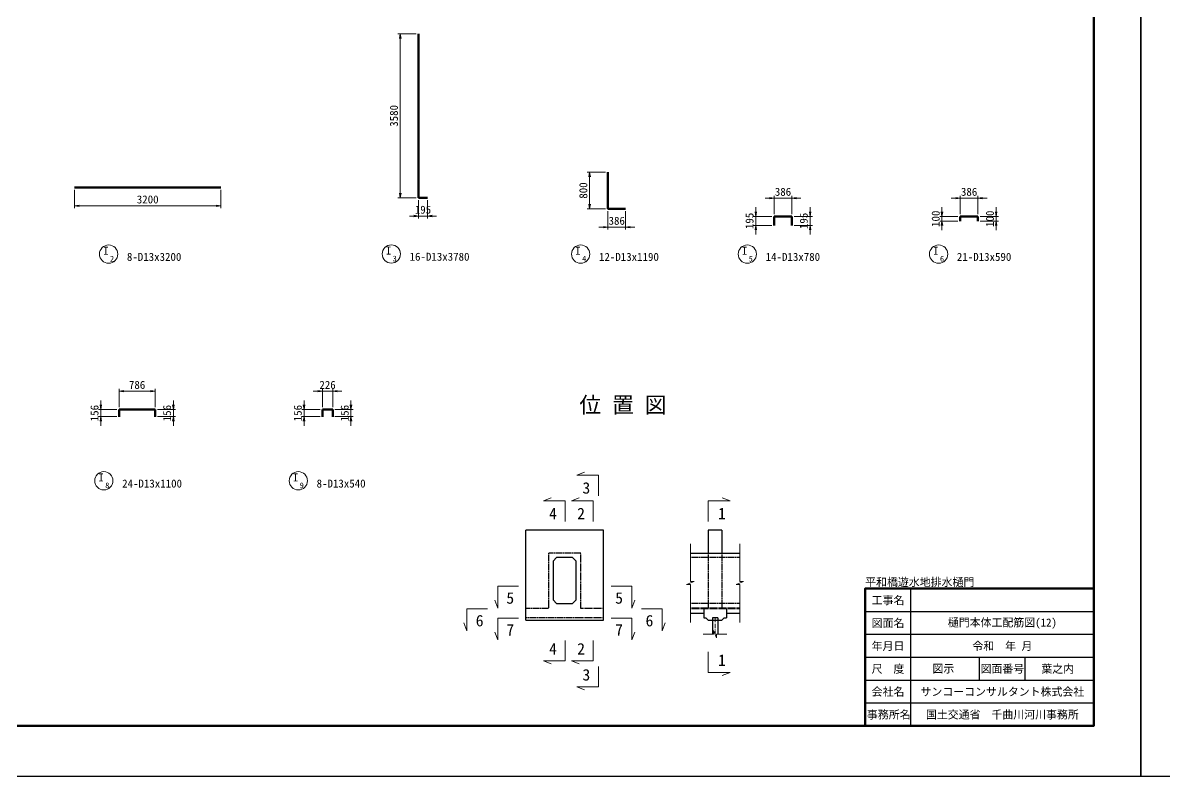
# Model space of a CAD drawing. Header units: millimetres. Extents: x 169470 to 758170, y -17820 to 11880.
# Drawn here: x 649628 to 674582, y -17820 to -1356 of the extents above; entities that cross this region are included whole.
import ezdxf
from ezdxf.enums import TextEntityAlignment as Align

# ---------------------------------------------------------------- set-up
doc = ezdxf.new("R2010")
doc.units = ezdxf.units.MM
doc.header["$LTSCALE"] = 50
doc.header["$PDSIZE"] = 300
doc.linetypes.add('DASHED2', pattern=[0.375, 0.25, -0.125])
doc.linetypes.add('SXF_一点短鎖線', pattern=[9.25, 6, -1.5, 0.25, -1.5])
doc.layers.get('Defpoints').update_dxf_attribs({"color": 151})
for name, color, linetype, lineweight in [('D-BMK', 2, 'SXF_一点短鎖線', 13), ('D-STR', 1, 'Continuous', 25), ('D-STR-DIM', 7, 'Continuous', 13), ('D-STR-HTXT', 7, 'Continuous', 13), ('D-STR-STR1', 2, 'Continuous', 50), ('D-STR-TXT', 7, 'Continuous', 13), ('D-TTL', 2, 'Continuous', 140), ('D-TTL-FRAM', 2, 'Continuous', 50), ('D-TTL-LINE', 7, 'Continuous', 25), ('D-TTL-TXT', 7, 'Continuous', 25)]:
    doc.layers.add(name, color=color, linetype=linetype, lineweight=lineweight)
doc.styles.add('MS ゴシック', font='MS Gothic.ttf')
doc.styles.add('YOKO_GOTHIC', font='MS Gothic.ttf')
doc.dimstyles.new('S50', dxfattribs={"dimscale": 50, "dimtxt": 3.5, "dimasz": 2, "dimexe": 1, "dimexo": 1, "dimgap": 1, "dimtad": 1, "dimdec": 0, "dimzin": 1, "dimdsep": 46, "dimtxsty": 'YOKO_GOTHIC', "dimblk": 'OPEN', "dimcen": 0, "dimclrd": 256, "dimclre": 256, "dimclrt": 256, "dimaunit": 1, "dimadec": 3, "dimazin": 0, "dimtfac": 1, "dimtdec": 0, "dimtix": 1, "dimtmove": 2, "dimatfit": 3, "dimldrblk": 'OPEN', "dimfxl": 1, "dimlwd": -1, "dimlwe": -1, "dimarcsym": 2})

# ---------------------------------------------------------------- blocks, each defined once
blk = doc.blocks.new('_Open')
at = {"color": 0, "linetype": 'ByBlock', "lineweight": -2}
for p, q in [((-1, 0.17), (0, 0)), ((-1, -0.17), (0, 0)), ((0, 0), (-1, 0))]:
    blk.add_line(p, q, dxfattribs=at)
blk = doc.blocks.new('*D2615')
at = {"layer": 'D-STR-DIM', "transparency": 16777216}
for p, q in [((658230, -1599), (657830, -1599)), ((657880, -1699), (657880, -5079)), ((658230, -5179), (657830, -5179))]:
    blk.add_line(p, q, dxfattribs=at)
at = {"layer": 'Defpoints', "color": 0, "transparency": 16777216}
for p in [(658280, -1599), (657880, -5179), (658280, -5179)]:
    blk.add_point(p, dxfattribs=at)
at = {"layer": 'D-STR-DIM', "transparency": 16777216, "xscale": 100, "yscale": 100, "zscale": 100}
for p, rotation in [((657880, -1599), 90), ((657880, -5179), 270)]:
    blk.add_blockref('_Open', p, dxfattribs=dict(at, rotation=rotation))
at = {"layer": 'D-STR-DIM', "transparency": 16777216, "insert": (657742, -3389), "char_height": 175, "attachment_point": 5, "rotation": 90, "style": 'YOKO_GOTHIC'}
blk.add_mtext('3580', dxfattribs=at)
blk = doc.blocks.new('*D2616')
at = {"layer": 'D-STR-DIM', "transparency": 16777216}
for p, q in [((658280, -5229), (658280, -5629)), ((658475, -5229), (658475, -5629)), ((658180, -5579), (658080, -5579)), ((658280, -5579), (658475, -5579)), ((658575, -5579), (658675, -5579))]:
    blk.add_line(p, q, dxfattribs=at)
at = {"layer": 'Defpoints', "color": 0, "transparency": 16777216}
for p in [(658280, -5179), (658475, -5179), (658475, -5579)]:
    blk.add_point(p, dxfattribs=at)
at = {"layer": 'D-STR-DIM', "transparency": 16777216, "xscale": 100, "yscale": 100, "zscale": 100}
blk.add_blockref('_Open', (658280, -5579), dxfattribs=at)
at = {"layer": 'D-STR-DIM', "transparency": 16777216, "xscale": 100, "yscale": 100, "zscale": 100, "rotation": 180}
blk.add_blockref('_Open', (658475, -5579), dxfattribs=at)
at = {"layer": 'D-STR-DIM', "transparency": 16777216, "insert": (658377, -5441), "char_height": 175, "attachment_point": 5, "style": 'YOKO_GOTHIC'}
blk.add_mtext('195', dxfattribs=at)
blk = doc.blocks.new('*D2617')
at = {"layer": 'D-STR-DIM', "transparency": 16777216}
for p, q in [((662370, -4621), (661970, -4621)), ((662020, -4721), (662020, -5321)), ((662370, -5421), (661970, -5421))]:
    blk.add_line(p, q, dxfattribs=at)
at = {"layer": 'Defpoints', "color": 0, "transparency": 16777216}
for p in [(662420, -4621), (662020, -5421), (662420, -5421)]:
    blk.add_point(p, dxfattribs=at)
at = {"layer": 'D-STR-DIM', "transparency": 16777216, "xscale": 100, "yscale": 100, "zscale": 100}
for p, rotation in [((662020, -4621), 90), ((662020, -5421), 270)]:
    blk.add_blockref('_Open', p, dxfattribs=dict(at, rotation=rotation))
at = {"layer": 'D-STR-DIM', "transparency": 16777216, "insert": (661883, -5021), "char_height": 175, "attachment_point": 5, "rotation": 90, "style": 'YOKO_GOTHIC'}
blk.add_mtext('800', dxfattribs=at)
blk = doc.blocks.new('*D2619')
at = {"layer": 'D-STR-DIM', "transparency": 16777216}
for p, q in [((665955, -5188), (665855, -5188)), ((666055, -5538), (666055, -5138)), ((666055, -5188), (666441, -5188)), ((666441, -5538), (666441, -5138)), ((666541, -5188), (666641, -5188))]:
    blk.add_line(p, q, dxfattribs=at)
at = {"layer": 'Defpoints', "color": 0, "transparency": 16777216}
for p in [(666441, -5188), (666055, -5588), (666441, -5588)]:
    blk.add_point(p, dxfattribs=at)
at = {"layer": 'D-STR-DIM', "transparency": 16777216, "xscale": 100, "yscale": 100, "zscale": 100}
blk.add_blockref('_Open', (666055, -5188), dxfattribs=at)
at = {"layer": 'D-STR-DIM', "transparency": 16777216, "xscale": 100, "yscale": 100, "zscale": 100, "rotation": 180}
blk.add_blockref('_Open', (666441, -5188), dxfattribs=at)
at = {"layer": 'D-STR-DIM', "transparency": 16777216, "insert": (666248, -5050), "char_height": 175, "attachment_point": 5, "style": 'YOKO_GOTHIC'}
blk.add_mtext('386', dxfattribs=at)
blk = doc.blocks.new('*D2620')
at = {"layer": 'D-STR-DIM', "transparency": 16777216}
for p, q in [((665655, -5488), (665655, -5388)), ((666005, -5588), (665605, -5588)), ((665655, -5588), (665655, -5783)), ((666005, -5783), (665605, -5783)), ((665655, -5883), (665655, -5983))]:
    blk.add_line(p, q, dxfattribs=at)
at = {"layer": 'Defpoints', "color": 0, "transparency": 16777216}
for p in [(666055, -5588), (665655, -5783), (666055, -5783)]:
    blk.add_point(p, dxfattribs=at)
at = {"layer": 'D-STR-DIM', "transparency": 16777216, "xscale": 100, "yscale": 100, "zscale": 100}
for p, rotation in [((665655, -5588), 270), ((665655, -5783), 90)]:
    blk.add_blockref('_Open', p, dxfattribs=dict(at, rotation=rotation))
at = {"layer": 'D-STR-DIM', "transparency": 16777216, "insert": (665517, -5685), "char_height": 175, "attachment_point": 5, "rotation": 90, "style": 'YOKO_GOTHIC'}
blk.add_mtext('195', dxfattribs=at)
blk = doc.blocks.new('*D2621')
at = {"layer": 'D-STR-DIM', "transparency": 16777216}
for p, q in [((666841, -5488), (666841, -5388)), ((666491, -5588), (666891, -5588)), ((666841, -5588), (666841, -5783)), ((666491, -5783), (666891, -5783)), ((666841, -5883), (666841, -5983))]:
    blk.add_line(p, q, dxfattribs=at)
at = {"layer": 'Defpoints', "color": 0, "transparency": 16777216}
for p in [(666441, -5588), (666441, -5783), (666841, -5783)]:
    blk.add_point(p, dxfattribs=at)
at = {"layer": 'D-STR-DIM', "transparency": 16777216, "xscale": 100, "yscale": 100, "zscale": 100}
for p, rotation in [((666841, -5588), 270), ((666841, -5783), 90)]:
    blk.add_blockref('_Open', p, dxfattribs=dict(at, rotation=rotation))
at = {"layer": 'D-STR-DIM', "transparency": 16777216, "insert": (666703, -5685), "char_height": 175, "attachment_point": 5, "rotation": 90, "style": 'YOKO_GOTHIC'}
blk.add_mtext('195', dxfattribs=at)
blk = doc.blocks.new('*D2622')
at = {"layer": 'D-STR-DIM', "transparency": 16777216}
for p, q in [((670024, -5188), (669924, -5188)), ((670124, -5538), (670124, -5138)), ((670124, -5188), (670510, -5188)), ((670510, -5538), (670510, -5138)), ((670610, -5188), (670710, -5188))]:
    blk.add_line(p, q, dxfattribs=at)
at = {"layer": 'Defpoints', "color": 0, "transparency": 16777216}
for p in [(670510, -5188), (670124, -5588), (670510, -5588)]:
    blk.add_point(p, dxfattribs=at)
at = {"layer": 'D-STR-DIM', "transparency": 16777216, "xscale": 100, "yscale": 100, "zscale": 100}
blk.add_blockref('_Open', (670124, -5188), dxfattribs=at)
at = {"layer": 'D-STR-DIM', "transparency": 16777216, "xscale": 100, "yscale": 100, "zscale": 100, "rotation": 180}
blk.add_blockref('_Open', (670510, -5188), dxfattribs=at)
at = {"layer": 'D-STR-DIM', "transparency": 16777216, "insert": (670317, -5050), "char_height": 175, "attachment_point": 5, "style": 'YOKO_GOTHIC'}
blk.add_mtext('386', dxfattribs=at)
blk = doc.blocks.new('*D2623')
at = {"layer": 'D-STR-DIM', "transparency": 16777216}
for p, q in [((669724, -5488), (669724, -5388)), ((670074, -5588), (669674, -5588)), ((670074, -5688), (669674, -5688)), ((669724, -5588), (669724, -5688)), ((669724, -5788), (669724, -5888))]:
    blk.add_line(p, q, dxfattribs=at)
at = {"layer": 'Defpoints', "color": 0, "transparency": 16777216}
for p in [(669724, -5688), (670124, -5588), (670124, -5688)]:
    blk.add_point(p, dxfattribs=at)
at = {"layer": 'D-STR-DIM', "transparency": 16777216, "xscale": 100, "yscale": 100, "zscale": 100}
for p, rotation in [((669724, -5588), 270), ((669724, -5688), 90)]:
    blk.add_blockref('_Open', p, dxfattribs=dict(at, rotation=rotation))
at = {"layer": 'D-STR-DIM', "transparency": 16777216, "insert": (669587, -5638), "char_height": 175, "attachment_point": 5, "rotation": 90, "style": 'YOKO_GOTHIC'}
blk.add_mtext('100', dxfattribs=at)
blk = doc.blocks.new('*D2624')
at = {"layer": 'D-STR-DIM', "transparency": 16777216}
for p, q in [((670910, -5488), (670910, -5388)), ((670560, -5588), (670960, -5588)), ((670560, -5688), (670960, -5688)), ((670910, -5588), (670910, -5688)), ((670910, -5788), (670910, -5888))]:
    blk.add_line(p, q, dxfattribs=at)
at = {"layer": 'Defpoints', "color": 0, "transparency": 16777216}
for p in [(670510, -5588), (670510, -5688), (670910, -5688)]:
    blk.add_point(p, dxfattribs=at)
at = {"layer": 'D-STR-DIM', "transparency": 16777216, "xscale": 100, "yscale": 100, "zscale": 100}
for p, rotation in [((670910, -5588), 270), ((670910, -5688), 90)]:
    blk.add_blockref('_Open', p, dxfattribs=dict(at, rotation=rotation))
at = {"layer": 'D-STR-DIM', "transparency": 16777216, "insert": (670773, -5638), "char_height": 175, "attachment_point": 5, "rotation": 90, "style": 'YOKO_GOTHIC'}
blk.add_mtext('100', dxfattribs=at)
blk = doc.blocks.new('*D2626')
at = {"layer": 'D-STR-DIM', "transparency": 16777216}
for p, q in [((651733, -9757), (651733, -9357)), ((651833, -9407), (652419, -9407)), ((652519, -9757), (652519, -9357))]:
    blk.add_line(p, q, dxfattribs=at)
at = {"layer": 'Defpoints', "color": 0, "transparency": 16777216}
for p in [(652519, -9407), (651733, -9807), (652519, -9807)]:
    blk.add_point(p, dxfattribs=at)
at = {"layer": 'D-STR-DIM', "transparency": 16777216, "xscale": 100, "yscale": 100, "zscale": 100, "rotation": 180}
blk.add_blockref('_Open', (651733, -9407), dxfattribs=at)
at = {"layer": 'D-STR-DIM', "transparency": 16777216, "xscale": 100, "yscale": 100, "zscale": 100}
blk.add_blockref('_Open', (652519, -9407), dxfattribs=at)
at = {"layer": 'D-STR-DIM', "transparency": 16777216, "insert": (652126, -9270), "char_height": 175, "attachment_point": 5, "style": 'YOKO_GOTHIC'}
blk.add_mtext('786', dxfattribs=at)
blk = doc.blocks.new('*D2627')
at = {"layer": 'D-STR-DIM', "transparency": 16777216}
for p, q in [((651333, -9707), (651333, -9607)), ((651683, -9807), (651283, -9807)), ((651683, -9963), (651283, -9963)), ((651333, -9807), (651333, -9963)), ((651333, -10063), (651333, -10163))]:
    blk.add_line(p, q, dxfattribs=at)
at = {"layer": 'Defpoints', "color": 0, "transparency": 16777216}
for p in [(651333, -9963), (651733, -9807), (651733, -9963)]:
    blk.add_point(p, dxfattribs=at)
at = {"layer": 'D-STR-DIM', "transparency": 16777216, "xscale": 100, "yscale": 100, "zscale": 100}
for p, rotation in [((651333, -9807), 270), ((651333, -9963), 90)]:
    blk.add_blockref('_Open', p, dxfattribs=dict(at, rotation=rotation))
at = {"layer": 'D-STR-DIM', "transparency": 16777216, "insert": (651196, -9885), "char_height": 175, "attachment_point": 5, "rotation": 90, "style": 'YOKO_GOTHIC'}
blk.add_mtext('156', dxfattribs=at)
blk = doc.blocks.new('*D2628')
at = {"layer": 'D-STR-DIM', "transparency": 16777216}
for p, q in [((652919, -9707), (652919, -9607)), ((652569, -9807), (652969, -9807)), ((652569, -9963), (652969, -9963)), ((652919, -9807), (652919, -9963)), ((652919, -10063), (652919, -10163))]:
    blk.add_line(p, q, dxfattribs=at)
at = {"layer": 'Defpoints', "color": 0, "transparency": 16777216}
for p in [(652519, -9807), (652519, -9963), (652919, -9963)]:
    blk.add_point(p, dxfattribs=at)
at = {"layer": 'D-STR-DIM', "transparency": 16777216, "xscale": 100, "yscale": 100, "zscale": 100}
for p, rotation in [((652919, -9807), 270), ((652919, -9963), 90)]:
    blk.add_blockref('_Open', p, dxfattribs=dict(at, rotation=rotation))
at = {"layer": 'D-STR-DIM', "transparency": 16777216, "insert": (652782, -9885), "char_height": 175, "attachment_point": 5, "rotation": 90, "style": 'YOKO_GOTHIC'}
blk.add_mtext('156', dxfattribs=at)
blk = doc.blocks.new('*D2629')
at = {"layer": 'D-STR-DIM', "transparency": 16777216}
for p, q in [((656077, -9407), (655977, -9407)), ((656177, -9757), (656177, -9357)), ((656177, -9407), (656403, -9407)), ((656403, -9757), (656403, -9357)), ((656503, -9407), (656603, -9407))]:
    blk.add_line(p, q, dxfattribs=at)
at = {"layer": 'Defpoints', "color": 0, "transparency": 16777216}
for p in [(656403, -9407), (656177, -9807), (656403, -9807)]:
    blk.add_point(p, dxfattribs=at)
at = {"layer": 'D-STR-DIM', "transparency": 16777216, "xscale": 100, "yscale": 100, "zscale": 100}
blk.add_blockref('_Open', (656177, -9407), dxfattribs=at)
at = {"layer": 'D-STR-DIM', "transparency": 16777216, "xscale": 100, "yscale": 100, "zscale": 100, "rotation": 180}
blk.add_blockref('_Open', (656403, -9407), dxfattribs=at)
at = {"layer": 'D-STR-DIM', "transparency": 16777216, "insert": (656290, -9270), "char_height": 175, "attachment_point": 5, "style": 'YOKO_GOTHIC'}
blk.add_mtext('226', dxfattribs=at)
blk = doc.blocks.new('*D2630')
at = {"layer": 'D-STR-DIM', "transparency": 16777216}
for p, q in [((655777, -9707), (655777, -9607)), ((656127, -9807), (655727, -9807)), ((656127, -9963), (655727, -9963)), ((655777, -9807), (655777, -9963)), ((655777, -10063), (655777, -10163))]:
    blk.add_line(p, q, dxfattribs=at)
at = {"layer": 'Defpoints', "color": 0, "transparency": 16777216}
for p in [(655777, -9963), (656177, -9807), (656177, -9963)]:
    blk.add_point(p, dxfattribs=at)
at = {"layer": 'D-STR-DIM', "transparency": 16777216, "xscale": 100, "yscale": 100, "zscale": 100}
for p, rotation in [((655777, -9807), 270), ((655777, -9963), 90)]:
    blk.add_blockref('_Open', p, dxfattribs=dict(at, rotation=rotation))
at = {"layer": 'D-STR-DIM', "transparency": 16777216, "insert": (655640, -9885), "char_height": 175, "attachment_point": 5, "rotation": 90, "style": 'YOKO_GOTHIC'}
blk.add_mtext('156', dxfattribs=at)
blk = doc.blocks.new('*D2631')
at = {"layer": 'D-STR-DIM', "transparency": 16777216}
for p, q in [((656803, -9707), (656803, -9607)), ((656453, -9807), (656853, -9807)), ((656453, -9963), (656853, -9963)), ((656803, -9807), (656803, -9963)), ((656803, -10063), (656803, -10163))]:
    blk.add_line(p, q, dxfattribs=at)
at = {"layer": 'Defpoints', "color": 0, "transparency": 16777216}
for p in [(656403, -9807), (656403, -9963), (656803, -9963)]:
    blk.add_point(p, dxfattribs=at)
at = {"layer": 'D-STR-DIM', "transparency": 16777216, "xscale": 100, "yscale": 100, "zscale": 100}
for p, rotation in [((656803, -9807), 270), ((656803, -9963), 90)]:
    blk.add_blockref('_Open', p, dxfattribs=dict(at, rotation=rotation))
at = {"layer": 'D-STR-DIM', "transparency": 16777216, "insert": (656666, -9885), "char_height": 175, "attachment_point": 5, "rotation": 90, "style": 'YOKO_GOTHIC'}
blk.add_mtext('156', dxfattribs=at)
blk = doc.blocks.new('*D3929')
at = {"layer": 'D-STR-DIM', "transparency": 16777216}
for p, q in [((662420, -5471), (662420, -5871)), ((662806, -5471), (662806, -5871)), ((662320, -5821), (662220, -5821)), ((662420, -5821), (662806, -5821)), ((662906, -5821), (663006, -5821))]:
    blk.add_line(p, q, dxfattribs=at)
at = {"layer": 'Defpoints', "color": 0, "transparency": 16777216}
for p in [(662420, -5421), (662806, -5421), (662806, -5821)]:
    blk.add_point(p, dxfattribs=at)
at = {"layer": 'D-STR-DIM', "transparency": 16777216, "xscale": 100, "yscale": 100, "zscale": 100}
blk.add_blockref('_Open', (662420, -5821), dxfattribs=at)
at = {"layer": 'D-STR-DIM', "transparency": 16777216, "xscale": 100, "yscale": 100, "zscale": 100, "rotation": 180}
blk.add_blockref('_Open', (662806, -5821), dxfattribs=at)
at = {"layer": 'D-STR-DIM', "transparency": 16777216, "insert": (662613, -5683), "char_height": 175, "attachment_point": 5, "style": 'YOKO_GOTHIC'}
blk.add_mtext('386', dxfattribs=at)
blk = doc.blocks.new('*D3930')
at = {"layer": 'D-STR-DIM', "transparency": 16777216}
for p, q in [((650758, -5005), (650758, -5405)), ((653958, -5005), (653958, -5405)), ((653858, -5355), (650858, -5355))]:
    blk.add_line(p, q, dxfattribs=at)
at = {"layer": 'Defpoints', "color": 0, "transparency": 16777216}
for p in [(650758, -4955), (653958, -4955), (650758, -5355)]:
    blk.add_point(p, dxfattribs=at)
at = {"layer": 'D-STR-DIM', "transparency": 16777216, "xscale": 100, "yscale": 100, "zscale": 100, "rotation": 180}
blk.add_blockref('_Open', (650758, -5355), dxfattribs=at)
at = {"layer": 'D-STR-DIM', "transparency": 16777216, "xscale": 100, "yscale": 100, "zscale": 100}
blk.add_blockref('_Open', (653958, -5355), dxfattribs=at)
at = {"layer": 'D-STR-DIM', "transparency": 16777216, "insert": (652358, -5217), "char_height": 175, "attachment_point": 5, "style": 'YOKO_GOTHIC'}
blk.add_mtext('3200', dxfattribs=at)

msp = doc.modelspace()

# ---------------------------------------------------------------- linework, layer by layer
at = {"layer": 'D-BMK', "ltscale": 0.3}
msp.add_line((664763.66, -14358.81), (664763.66, -14715.56), dxfattribs=at)
at = {"layer": 'D-STR'}
for p, q in [((662324.46, -12443.81), (660624.46, -12443.81)), ((660624.46, -14408.81), (660624.46, -12443.81)), ((662324.46, -14408.81), (662324.46, -12443.81)), ((664613.66, -12443.81), (664613.66, -12943.81)), ((664913.66, -12443.81), (664613.66, -12443.81)), ((664913.66, -12443.81), (664913.66, -12943.81)), ((664223.66, -12943.81), (665303.66, -12943.81)), ((661299.46, -13043.81), (661224.46, -13118.81)), ((661224.46, -13118.81), (661224.46, -13968.81)), ((661649.46, -13043.81), (661299.46, -13043.81)), ((661724.46, -13118.81), (661649.46, -13043.81)), ((661724.46, -13968.81), (661724.46, -13118.81)), ((661224.46, -13968.81), (661299.46, -14043.81)), ((661649.46, -14043.81), (661724.46, -13968.81)), ((661299.46, -14043.81), (661649.46, -14043.81)), ((664513.66, -14158.81), (664513.66, -14358.81)), ((665013.66, -14158.81), (665013.66, -14358.81)), ((660624.46, -14408.81), (662324.46, -14408.81)), ((664223.66, -14258.81), (664513.66, -14258.81)), ((664706.16, -14358.81), (664706.16, -14715.56)), ((664821.16, -14358.81), (664706.16, -14358.81)), ((664821.16, -14358.81), (664821.16, -14715.56)), ((665013.66, -14258.81), (665303.66, -14258.81))]:
    msp.add_line(p, q, dxfattribs=at)
at = {"layer": 'D-STR', "linetype": 'DASHED2', "ltscale": 1.5}
for p, q in [((661824.46, -12943.81), (661124.46, -12943.81)), ((661124.46, -12943.81), (661124.46, -14158.81)), ((661824.46, -14158.81), (661824.46, -12943.81)), ((664613.66, -12943.81), (664613.66, -14158.81)), ((664913.66, -12943.81), (664913.66, -14158.81)), ((665303.66, -13043.81), (664223.66, -13043.81)), ((661124.46, -14158.81), (660624.46, -14158.81)), ((662324.46, -14158.81), (661824.46, -14158.81)), ((665303.66, -14043.81), (664223.66, -14043.81)), ((664223.66, -14143.81), (665303.66, -14143.81)), ((664223.66, -14158.81), (665303.66, -14158.81)), ((662324.46, -14358.81), (660624.46, -14358.81))]:
    msp.add_line(p, q, dxfattribs=at)
at = {"layer": 'D-STR'}
msp.add_lwpolyline([(664513.66, -14358.81), (664563.66, -14358.81), (664613.66, -14408.81), (664913.66, -14408.81), (664963.66, -14358.81), (665013.66, -14358.81)], dxfattribs=at)
at = {"layer": 'D-STR-HTXT'}
for points in [[(662215.77, -11691.48), (662215.77, -11243.48), (661739.32, -11243.48), (661908.57, -11177.44)], [(661487.61, -12251.41), (661487.61, -11803.41), (661011.16, -11803.41), (661180.41, -11737.37)], [(662100.22, -12251.41), (662100.22, -11803.41), (661623.78, -11803.41), (661793.02, -11737.37)], [(664613.66, -12251.41), (664613.66, -11803.41), (665090.1, -11803.41), (664920.86, -11737.37)], [(664223.66, -12743.81), (664223.66, -13568.81), (664306.16, -13568.81), (664141.16, -13633.81), (664223.66, -13633.81), (664223.66, -14458.81)], [(665303.66, -12743.81), (665303.66, -13568.81), (665386.16, -13568.81), (665221.16, -13633.81), (665303.66, -13633.81), (665303.66, -14458.81)], [(660462.42, -13668.84), (660014.42, -13668.84), (660014.42, -14145.28), (659948.39, -13976.04)], [(662491.55, -13668.84), (662939.55, -13668.84), (662939.55, -14145.28), (663005.59, -13976.04)], [(659785.34, -14164.02), (659337.34, -14164.02), (659337.34, -14640.47), (659271.3, -14471.22)], [(663155.5, -14164.02), (663603.5, -14164.02), (663603.5, -14640.47), (663669.54, -14471.22)], [(660462.42, -14364.02), (660014.42, -14364.02), (660014.42, -14840.47), (659948.39, -14671.22)], [(662491.55, -14364.02), (662939.55, -14364.02), (662939.55, -14840.47), (663005.59, -14671.22)], [(665021.16, -14715.56), (664796.16, -14715.56), (664796.16, -14798.06), (664731.16, -14633.06), (664731.16, -14715.56), (664506.16, -14715.56)], [(661487.61, -14853.46), (661487.61, -15301.46), (661011.16, -15301.46), (661180.41, -15367.49)], [(662100.22, -14853.46), (662100.22, -15301.46), (661623.78, -15301.46), (661793.02, -15367.49)], [(664613.66, -15103.35), (664613.66, -15551.35), (665090.1, -15551.35), (664920.86, -15617.38)], [(662215.77, -15421.76), (662215.77, -15869.76), (661739.32, -15869.76), (661908.57, -15935.79)]]:
    msp.add_lwpolyline(points, dxfattribs=at)
at = {"layer": 'D-STR-HTXT', "color": 1}
for centre in [(651503.67, -6410.96), (661825.04, -6410.96)]:
    msp.add_circle(centre, 200, dxfattribs=at)
at = {"layer": 'D-STR-HTXT'}
for centre in [(657684.26, -6407.6), (665468.81, -6410.96), (669649.93, -6410.96), (651398.96, -11364.56), (655651.13, -11364.56)]:
    msp.add_circle(centre, 200, dxfattribs=at)
at = {"layer": 'D-STR-STR1'}
for p, q in [((658279.58, -1598.5), (658279.58, -5178.5)), ((650757.73, -4954.95), (653957.73, -4954.95)), ((658279.58, -5178.5), (658474.58, -5178.5)), ((666054.99, -5587.57), (666440.99, -5587.57)), ((666054.99, -5587.57), (666054.99, -5782.57)), ((666440.99, -5587.57), (666440.99, -5782.57)), ((670124.17, -5587.57), (670510.17, -5587.57)), ((670124.17, -5587.57), (670124.17, -5687.57)), ((670510.17, -5587.57), (670510.17, -5687.57)), ((651733.23, -9807.17), (652519.23, -9807.17)), ((651733.23, -9807.17), (651733.23, -9963.17)), ((652519.23, -9807.17), (652519.23, -9963.17)), ((656177.32, -9807.17), (656403.32, -9807.17)), ((656177.32, -9807.17), (656177.32, -9963.17)), ((656403.32, -9807.17), (656403.32, -9963.17))]:
    msp.add_line(p, q, dxfattribs=at)
msp.add_lwpolyline([(662420.35, -4620.57), (662420.35, -5420.57), (662806.35, -5420.57)], dxfattribs=at)
at = {"layer": 'D-TTL'}
msp.add_lwpolyline([(633044.53, 10780), (633044.53, -16720), (673044.53, -16720), (673044.53, 10780)], close=True, dxfattribs=at)
at = {"layer": 'D-TTL-FRAM'}
msp.add_lwpolyline([(668044.53, -16720), (668044.53, -13720), (673044.53, -13720)], dxfattribs=at)
at = {"layer": 'D-TTL-LINE'}
for p, q in [((669044.53, -16720), (669044.53, -13720)), ((668044.53, -14220), (673044.53, -14220)), ((668044.53, -14720), (673044.53, -14720)), ((668044.53, -15220), (673044.53, -15220)), ((670544.53, -15720), (670544.53, -15220)), ((671544.53, -15720), (671544.53, -15220)), ((668044.53, -15720), (673044.53, -15720)), ((668044.53, -16220), (673044.53, -16220))]:
    msp.add_line(p, q, dxfattribs=at)
at = {"layer": 'Defpoints', "color": 1}
for points in [[(632019.53, 11880), (632019.53, -17820), (674069.53, -17820), (674069.53, 11880)], [(674069.53, 11880), (674069.53, -17820), (716119.53, -17820), (716119.53, 11880)]]:
    msp.add_lwpolyline(points, close=True, dxfattribs=at)

# ---------------------------------------------------------------- texts
at = {"layer": 'D-STR-TXT', "color": 1, "style": 'YOKO_GOTHIC'}
for s, height, p in [('I ', 175, (651503.67, -6335.96)), ('2', 125, (651578.67, -6510.96)), ('I ', 175, (661825.04, -6335.96)), ('4', 125, (661900.04, -6510.96))]:
    msp.add_text(s, height=height, dxfattribs=at).set_placement(p, align=Align.MIDDLE_CENTER)
for s, p in [('8-D13x3200', (651903.67, -6610.96)), ('12-D13x1190', (662225.04, -6610.96))]:
    msp.add_text(s, height=175, dxfattribs=at).set_placement(p, align=Align.BOTTOM_LEFT)
at = {"layer": 'D-STR-TXT', "style": 'YOKO_GOTHIC'}
for s, height, p in [('I ', 175, (657684.26, -6332.6)), ('3', 125, (657759.26, -6507.6)), ('I ', 175, (665468.81, -6335.96)), ('5', 125, (665543.81, -6510.96)), ('I ', 175, (669649.93, -6335.96)), ('6', 125, (669724.93, -6510.96)), ('I ', 175, (651398.96, -11289.56)), ('I ', 175, (655651.13, -11289.56)), ('8', 125, (651473.96, -11464.56)), ('9', 125, (655726.13, -11464.56))]:
    msp.add_text(s, height=height, dxfattribs=at).set_placement(p, align=Align.MIDDLE_CENTER)
for s, p in [('16-D13x3780', (658084.26, -6607.6)), ('14-D13x780', (665868.81, -6610.96)), ('21-D13x590', (670049.93, -6610.96)), ('24-D13x1100', (651798.96, -11564.56)), ('8-D13x540', (656051.13, -11564.56))]:
    msp.add_text(s, height=175, dxfattribs=at).set_placement(p, align=Align.BOTTOM_LEFT)
for s, height, p in [('位 置 図', 350, (662749.81, -9880.73)), ('3', 250, (661948.48, -11645.54)), ('4', 250, (661220.32, -12205.47)), ('2', 250, (661832.93, -12205.47)), ('1', 250, (664912.67, -12205.47)), ('5', 250, (660285.04, -14050.95)), ('5', 250, (662664.26, -14050.95)), ('6', 250, (659615.63, -14546.13)), ('6', 250, (663328.21, -14546.13)), ('7', 250, (660285.04, -14746.13)), ('7', 250, (662664.26, -14746.13)), ('4', 250, (661220.32, -15161.04)), ('2', 250, (661832.93, -15161.04)), ('1', 250, (664912.67, -15410.93)), ('3', 250, (661948.48, -15729.34))]:
    msp.add_text(s, height=height, dxfattribs=at).set_placement(p, align=Align.CENTER)
at = {"layer": 'D-TTL-TXT', "style": 'MS ゴシック'}
msp.add_text('平和橋遊水地排水樋門', height=175, dxfattribs=at).set_placement((668044.53, -13720), align=Align.BOTTOM_LEFT)
for s, p in [('工事名', (668544.53, -13970)), ('図面名', (668544.53, -14470)), ('樋門本体工配筋図(12)', (671044.53, -14470)), ('年月日', (668544.53, -14970)), ('令和  年 月', (671044.53, -14970)), ('尺\u3000度', (668544.53, -15470)), ('図示', (669754.43, -15470)), ('図面番号', (671044.53, -15470)), ('葉之内', (672254.43, -15470)), ('会社名', (668544.53, -15970)), ('サンコーコンサルタント株式会社', (671044.53, -15970)), ('事務所名', (668560.6, -16470)), ('国土交通省\u3000千曲川河川事務所', (671044.53, -16470))]:
    msp.add_text(s, height=175, dxfattribs=at).set_placement(p, align=Align.MIDDLE)

# ---------------------------------------------------------------- dimensions: what is measured, and where the dimension line sits
at = {"layer": 'D-STR-DIM'}
for base, p1, p2, angle, picture, middle in [((657879.58, -5178.5), (658279.58, -1598.5), (658279.58, -5178.5), 90, '*D2615', (657742.08, -3388.5)), ((662020.35, -5420.57), (662420.35, -4620.57), (662420.35, -5420.57), 90, '*D2617', (661882.85, -5020.57)), ((662806.35, -5820.57), (662420.35, -5420.57), (662806.35, -5420.57), 180, '*D3929', (662613.35, -5683.07)), ((665654.99, -5782.57), (666054.99, -5587.57), (666054.99, -5782.57), 90, '*D2620', (665517.49, -5685.07)), ((666840.99, -5782.57), (666440.99, -5587.57), (666440.99, -5782.57), 90, '*D2621', (666703.49, -5685.07)), ((669724.17, -5687.57), (670124.17, -5587.57), (670124.17, -5687.57), 90, '*D2623', (669586.67, -5637.57)), ((670910.17, -5687.57), (670510.17, -5587.57), (670510.17, -5687.57), 90, '*D2624', (670772.67, -5637.57)), ((651333.23, -9963.17), (651733.23, -9807.17), (651733.23, -9963.17), 90, '*D2627', (651195.73, -9885.17)), ((652919.23, -9963.17), (652519.23, -9807.17), (652519.23, -9963.17), 90, '*D2628', (652781.73, -9885.17)), ((655777.32, -9963.17), (656177.32, -9807.17), (656177.32, -9963.17), 90, '*D2630', (655639.82, -9885.17)), ((656803.32, -9963.17), (656403.32, -9807.17), (656403.32, -9963.17), 90, '*D2631', (656665.82, -9885.17))]:
    dim = msp.add_linear_dim(base=base, p1=p1, p2=p2, angle=angle, dimstyle='S50', dxfattribs=at)
    dim.commit()
    dim.dimension.update_dxf_attribs({"geometry": picture, "text_midpoint": middle})
for base, p1, p2, picture, middle in [((650757.73, -5354.95), (653957.73, -4954.95), (650757.73, -4954.95), '*D3930', (652357.73, -5217.45)), ((666440.99, -5187.57), (666054.99, -5587.57), (666440.99, -5587.57), '*D2619', (666247.99, -5050.07)), ((670510.17, -5187.57), (670124.17, -5587.57), (670510.17, -5587.57), '*D2622', (670317.17, -5050.07)), ((658474.58, -5578.5), (658279.58, -5178.5), (658474.58, -5178.5), '*D2616', (658377.08, -5441)), ((652519.23, -9407.17), (651733.23, -9807.17), (652519.23, -9807.17), '*D2626', (652126.23, -9269.67)), ((656403.32, -9407.17), (656177.32, -9807.17), (656403.32, -9807.17), '*D2629', (656290.32, -9269.67))]:
    dim = msp.add_linear_dim(base=base, p1=p1, p2=p2, dimstyle='S50', dxfattribs=at)
    dim.commit()
    dim.dimension.update_dxf_attribs({"geometry": picture, "text_midpoint": middle})

doc.saveas('drawing.dxf')
